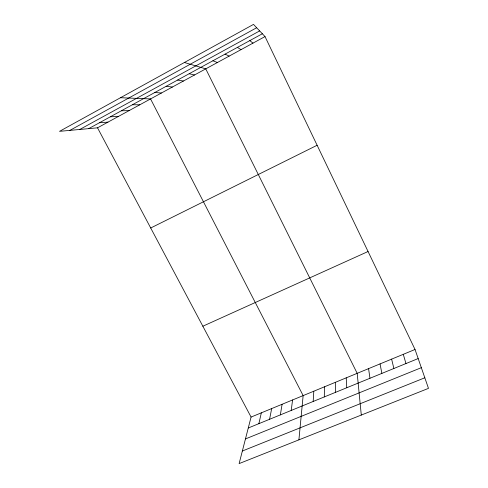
<?xml version="1.0" encoding="UTF-8"?>
<svg xmlns="http://www.w3.org/2000/svg" width="488" height="488" viewBox="0 0 488 488"><rect width="100%" height="100%" fill="white"/><g stroke="black" fill="none" stroke-linecap="round" stroke-linejoin="round"><path stroke-width="0.73" d="M324.294 396.933L324.52 386.789M313.18 401.471L313.796 391.211M298.906 439.847L303.146 395.597L150.56 98.924L120.499 97.722M291.208 410.451L292.58 399.953M280.35 414.891L282.088 404.277M269.577 419.296L271.676 408.572M258.878 423.663L261.336 412.83M97.527 127.819L251.076 417.063L239.126 463.6L428.482 388.369L415.038 349.481L265.014 36.576L253.492 24.4L59.518 131.345L97.527 127.819L265.014 36.576M69.882 130.381L256.657 27.743M79.764 129.466L259.659 30.915M88.67 128.637L262.349 33.757M150.707 227.994L317.127 145.259M202.849 326.222L368.068 251.509M251.076 417.063L415.038 349.481M248.264 428L418.179 358.564M245.458 438.938L421.333 367.678M242.359 451.016L424.822 377.785M99.473 122.738L107.97 122.128M110.361 116.791L118.492 116.4M121.341 110.788L129.094 110.617M132.413 104.743L139.788 104.798M154.83 92.5L161.424 93.007M166.176 86.297L172.374 87.047M177.62 80.044L183.409 81.032M189.161 73.743L194.535 74.969M184.397 62.495L205.753 68.857L357.185 373.326L361.291 415.062M212.896 60.774L217.404 62.513M225.096 54.113L229.159 56.108M237.406 47.385L241.011 49.654M249.826 40.602L252.961 43.139M403.283 354.325L405.973 363.548M391.626 359.131L393.871 368.495M380.054 363.902L381.866 373.405M368.574 368.629L369.959 378.267M346.218 377.846L346.773 387.746M335.329 382.336L335.488 392.358"/></g></svg>
